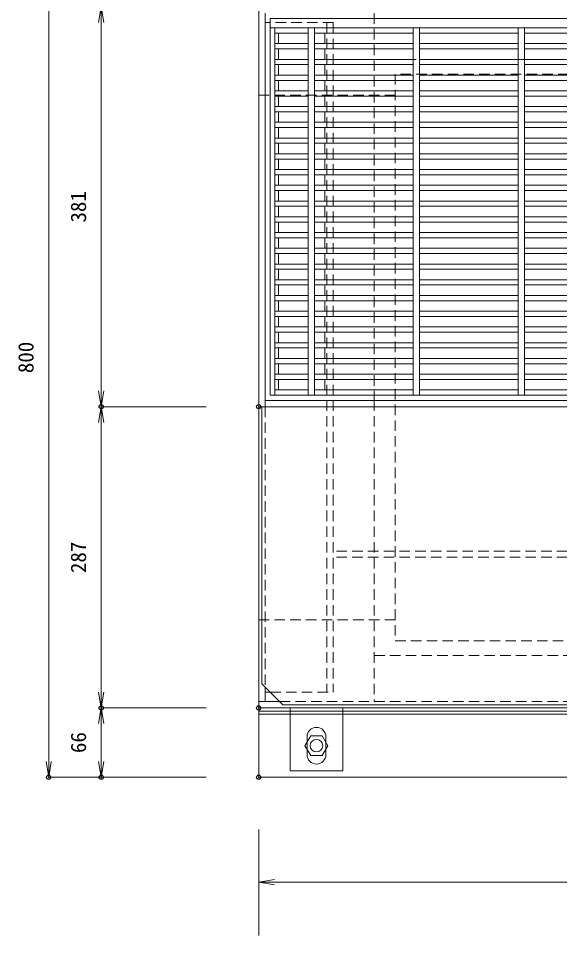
# Model space of a CAD drawing. Units: millimetres, scale not verified. Extents: x -4245 to -355, y 632 to 3472.
# Drawn here: x -2786 to -2271, y 2150 to 3024 of the extents above; entities that cross this region are included whole.
import ezdxf
from ezdxf.enums import TextEntityAlignment as Align

# ---------------------------------------------------------------- set-up
doc = ezdxf.new("R2010")
doc.units = ezdxf.units.MM
doc.header["$LTSCALE"] = 20
doc.header["$PDMODE"] = 32
doc.header["$PDSIZE"] = 4
doc.linetypes.add('USER1', pattern=[0.75, 0.5, -0.25])
for name, color, linetype, lineweight in [('0-3_KIJUN', 3, 'Continuous', 18), ('0-5_SUNPO', 3, 'Continuous', 18), ('0-6_UKEWAKU', 4, 'Continuous', 18), ('0-7_GRE', 5, 'Continuous', 18), ('0-9__0-0_0', 7, 'Continuous', 18)]:
    doc.layers.add(name, color=color, linetype=linetype, lineweight=lineweight)
doc.layers.add('0-A__0-2_DEFPOINTS', color=7, linetype='Continuous')
doc.styles.add('ＭＳ ゴシック', font='')
doc.styles.get('ＭＳ ゴシック').set_extended_font_data('MS Gothic')

# ---------------------------------------------------------------- blocks, each defined once
blk = doc.blocks.new('_OPEN')
at = {"layer": '0-9__0-0_0'}
blk.add_line((0, 0), (-1, 0), dxfattribs=at)
blk.add_lwpolyline([(-1, 0.167), (0, 0), (-1, -0.167)], dxfattribs=at)
blk = doc.blocks.new('_D77')
at = {"layer": '0-5_SUNPO'}
for p, q in [((1687.95, 1813.88), (1687.95, 1864.88)), ((1702.95, 1864.88), (2472.95, 1864.88))]:
    blk.add_line(p, q, dxfattribs=at)
at = {"layer": '0-5_SUNPO', "xscale": 15, "yscale": 15, "rotation": 180}
blk.add_blockref('_OPEN', (1687.95, 1864.88), dxfattribs=at)
blk = doc.blocks.new('_D78')
at = {"layer": '0-5_SUNPO'}
for p, q in [((1687.95, 1914.88), (1687.95, 1864.88)), ((1702.95, 1864.88), (2472.95, 1864.88))]:
    blk.add_line(p, q, dxfattribs=at)
at = {"layer": '0-A__0-2_DEFPOINTS'}
blk.add_point((1687.95, 1964.88), dxfattribs=at)
at = {"layer": '0-5_SUNPO', "xscale": 15, "yscale": 15, "rotation": 180}
blk.add_blockref('_OPEN', (1687.95, 1864.88), dxfattribs=at)
blk = doc.blocks.new('A$C0FE22C18')
at = {"layer": '0-6_UKEWAKU'}
for p, q in [((6, 662), (6, 287)), ((6, 293), (794, 293)), ((0, 287), (800, 287)), ((3, 287), (3, 23)), ((3, 287), (797, 287)), ((3, 23), (23, 3)), ((6, 20), (6, 6)), ((6, 15), (11, 15)), ((0, 6), (20, 6)), ((23, 3), (777, 3)), ((30, 0), (30, -60)), ((80, 0), (80, -60)), ((46, -27.5), (46, -44.5)), ((64, -27.5), (64, -44.5)), ((80, -60), (30, -60))]:
    blk.add_line(p, q, dxfattribs=at)
at = {"layer": '0-6_UKEWAKU', "linetype": 'USER1'}
for p, q in [((110, 662), (110, 293)), ((71, 653), (6, 653)), ((65, 653), (65, 15)), ((71, 653), (71, 293)), ((690, 618), (110, 618)), ((71, 293), (71, 15)), ((110, 293), (110, 6)), ((6, 287), (6, 20)), ((729, 149.5), (71, 149.5)), ((729, 143.5), (71, 143.5)), ((110, 50), (690, 50)), ((11, 15), (71, 15)), ((20, 6), (780, 6))]:
    blk.add_line(p, q, dxfattribs=at)
at = {"layer": '0-6_UKEWAKU'}
blk.add_lwpolyline([(0, 668), (0, 0), (800, 0), (800, 668)], close=True, dxfattribs=at)
for centre, start, end in [((55, -27.5), 0, 180), ((55, -44.5), 180, 0)]:
    blk.add_arc(centre, 9, start, end, dxfattribs=at)
blk = doc.blocks.new('A$C2CA93239')
at = {"layer": '0-7_GRE'}
for p, q in [((0, 350), (0, 0)), ((0, 350), (4.5, 350)), ((0, 350), (0, 0)), ((0, 350), (778, 350)), ((4.5, 350), (4.5, 0)), ((4.5, 350), (36, 350)), ((36, 350), (36, 0)), ((36, 350), (42, 350)), ((42, 350), (42, 0)), ((42, 350), (136, 350)), ((136, 350), (136, 0)), ((136, 350), (142, 350)), ((142, 350), (142, 0)), ((142, 350), (236, 350)), ((236, 350), (236, 0)), ((236, 350), (242, 350)), ((242, 350), (242, 0)), ((242, 350), (336, 350)), ((4.5, 345), (36, 345)), ((8, 345), (8, 335)), ((42, 345), (136, 345)), ((52, 345), (52, 335)), ((142, 345), (236, 345)), ((242, 345), (336, 345)), ((4.5, 335), (36, 335)), ((42, 335), (136, 335)), ((142, 335), (236, 335)), ((242, 335), (336, 335)), ((4.5, 330), (36, 330)), ((8, 330), (8, 320)), ((42, 330), (136, 330)), ((52, 330), (52, 320)), ((142, 330), (236, 330)), ((242, 330), (336, 330)), ((4.5, 320), (36, 320)), ((4.5, 315), (36, 315)), ((8, 315), (8, 305)), ((42, 320), (136, 320)), ((42, 315), (136, 315)), ((52, 315), (52, 305)), ((142, 320), (236, 320)), ((142, 315), (236, 315)), ((242, 320), (336, 320)), ((242, 315), (336, 315)), ((4.5, 305), (36, 305)), ((4.5, 300), (36, 300)), ((8, 300), (8, 290)), ((42, 305), (136, 305)), ((42, 300), (136, 300)), ((52, 300), (52, 290)), ((142, 305), (236, 305)), ((142, 300), (236, 300)), ((242, 305), (336, 305)), ((242, 300), (336, 300)), ((4.5, 290), (36, 290)), ((42, 290), (136, 290)), ((142, 290), (236, 290)), ((242, 290), (336, 290)), ((4.5, 285), (36, 285)), ((8, 285), (8, 275)), ((42, 285), (136, 285)), ((52, 285), (52, 275)), ((142, 285), (236, 285)), ((242, 285), (336, 285)), ((4.5, 275), (36, 275)), ((42, 275), (136, 275)), ((142, 275), (236, 275)), ((242, 275), (336, 275)), ((4.5, 270), (36, 270)), ((8, 270), (8, 260)), ((42, 270), (136, 270)), ((52, 270), (52, 260)), ((142, 270), (236, 270)), ((242, 270), (336, 270)), ((4.5, 260), (36, 260)), ((4.5, 255), (36, 255)), ((8, 255), (8, 245)), ((42, 260), (136, 260)), ((42, 255), (136, 255)), ((52, 255), (52, 245)), ((142, 260), (236, 260)), ((142, 255), (236, 255)), ((242, 260), (336, 260)), ((242, 255), (336, 255)), ((4.5, 245), (36, 245)), ((42, 245), (136, 245)), ((142, 245), (236, 245)), ((242, 245), (336, 245)), ((4.5, 240), (36, 240)), ((8, 240), (8, 230)), ((42, 240), (136, 240)), ((52, 240), (52, 230)), ((142, 240), (236, 240)), ((242, 240), (336, 240)), ((4.5, 230), (36, 230)), ((42, 230), (136, 230)), ((142, 230), (236, 230)), ((242, 230), (336, 230)), ((4.5, 225), (36, 225)), ((8, 225), (8, 215)), ((42, 225), (136, 225)), ((52, 225), (52, 215)), ((142, 225), (236, 225)), ((242, 225), (336, 225)), ((4.5, 215), (36, 215)), ((4.5, 210), (36, 210)), ((8, 210), (8, 200)), ((42, 215), (136, 215)), ((42, 210), (136, 210)), ((52, 210), (52, 200)), ((142, 215), (236, 215)), ((142, 210), (236, 210)), ((242, 215), (336, 215)), ((242, 210), (336, 210)), ((4.5, 200), (36, 200)), ((4.5, 195), (36, 195)), ((8, 195), (8, 185)), ((42, 200), (136, 200)), ((42, 195), (136, 195)), ((52, 195), (52, 185)), ((142, 200), (236, 200)), ((142, 195), (236, 195)), ((242, 200), (336, 200)), ((242, 195), (336, 195)), ((4.5, 185), (36, 185)), ((42, 185), (136, 185)), ((142, 185), (236, 185)), ((242, 185), (336, 185)), ((4.5, 180), (36, 180)), ((8, 180), (8, 170)), ((42, 180), (136, 180)), ((52, 180), (52, 170)), ((142, 180), (236, 180)), ((242, 180), (336, 180)), ((4.5, 170), (36, 170)), ((42, 170), (136, 170)), ((142, 170), (236, 170)), ((242, 170), (336, 170)), ((4.5, 165), (36, 165)), ((8, 165), (8, 155)), ((42, 165), (136, 165)), ((52, 165), (52, 155)), ((142, 165), (236, 165)), ((242, 165), (336, 165)), ((4.5, 155), (36, 155)), ((4.5, 150), (36, 150)), ((8, 150), (8, 140)), ((42, 155), (136, 155)), ((42, 150), (136, 150)), ((52, 150), (52, 140)), ((142, 155), (236, 155)), ((142, 150), (236, 150)), ((242, 155), (336, 155)), ((242, 150), (336, 150)), ((4.5, 140), (36, 140)), ((42, 140), (136, 140)), ((142, 140), (236, 140)), ((242, 140), (336, 140)), ((4.5, 135), (36, 135)), ((8, 135), (8, 125)), ((42, 135), (136, 135)), ((52, 135), (52, 125)), ((142, 135), (236, 135)), ((242, 135), (336, 135)), ((4.5, 125), (36, 125)), ((42, 125), (136, 125)), ((142, 125), (236, 125)), ((242, 125), (336, 125)), ((4.5, 120), (36, 120)), ((8, 120), (8, 110)), ((42, 120), (136, 120)), ((52, 120), (52, 110)), ((142, 120), (236, 120)), ((242, 120), (336, 120)), ((4.5, 110), (36, 110)), ((4.5, 105), (36, 105)), ((8, 105), (8, 95)), ((42, 110), (136, 110)), ((42, 105), (136, 105)), ((52, 105), (52, 95)), ((142, 110), (236, 110)), ((142, 105), (236, 105)), ((242, 110), (336, 110)), ((242, 105), (336, 105)), ((4.5, 95), (36, 95)), ((4.5, 90), (36, 90)), ((8, 90), (8, 80)), ((42, 95), (136, 95)), ((42, 90), (136, 90)), ((52, 90), (52, 80)), ((142, 95), (236, 95)), ((142, 90), (236, 90)), ((242, 95), (336, 95)), ((242, 90), (336, 90)), ((4.5, 80), (36, 80)), ((42, 80), (136, 80)), ((142, 80), (236, 80)), ((242, 80), (336, 80)), ((4.5, 75), (36, 75)), ((8, 75), (8, 65)), ((42, 75), (136, 75)), ((52, 75), (52, 65)), ((142, 75), (236, 75)), ((242, 75), (336, 75)), ((4.5, 65), (36, 65)), ((42, 65), (136, 65)), ((142, 65), (236, 65)), ((242, 65), (336, 65)), ((4.5, 60), (36, 60)), ((8, 60), (8, 50)), ((42, 60), (136, 60)), ((52, 60), (52, 50)), ((142, 60), (236, 60)), ((242, 60), (336, 60)), ((4.5, 50), (36, 50)), ((4.5, 45), (36, 45)), ((8, 45), (8, 35)), ((42, 50), (136, 50)), ((42, 45), (136, 45)), ((52, 45), (52, 35)), ((142, 50), (236, 50)), ((142, 45), (236, 45)), ((242, 50), (336, 50)), ((242, 45), (336, 45)), ((4.5, 35), (36, 35)), ((42, 35), (136, 35)), ((142, 35), (236, 35)), ((242, 35), (336, 35)), ((4.5, 30), (36, 30)), ((8, 30), (8, 20)), ((42, 30), (136, 30)), ((52, 30), (52, 20)), ((142, 30), (236, 30)), ((242, 30), (336, 30)), ((4.5, 20), (36, 20)), ((42, 20), (136, 20)), ((142, 20), (236, 20)), ((242, 20), (336, 20)), ((4.5, 15), (36, 15)), ((8, 15), (8, 5)), ((42, 15), (136, 15)), ((52, 15), (52, 5)), ((142, 15), (236, 15)), ((242, 15), (336, 15)), ((0, 0), (4.5, 0)), ((0, 0), (778, 0)), ((4.5, 5), (36, 5)), ((4.5, 0), (36, 0)), ((36, 0), (42, 0)), ((42, 5), (136, 5)), ((42, 0), (136, 0)), ((136, 0), (142, 0)), ((142, 5), (236, 5)), ((142, 0), (236, 0)), ((236, 0), (242, 0)), ((242, 5), (336, 5)), ((242, 0), (336, 0))]:
    blk.add_line(p, q, dxfattribs=at)
blk.add_lwpolyline([(0, 350), (0, 359), (778, 359)], dxfattribs=at)
blk = doc.blocks.new('_D89')
at = {"layer": '0-5_SUNPO'}
for p, q in [((1637.95, 2030.88), (1537.95, 2030.88)), ((1537.95, 2015.88), (1537.95, 1979.88)), ((1637.95, 1964.88), (1537.95, 1964.88))]:
    blk.add_line(p, q, dxfattribs=at)
at = {"layer": '0-A__0-2_DEFPOINTS'}
for p in [(1687.95, 2030.88), (1537.95, 1964.88), (1687.95, 1964.88)]:
    blk.add_point(p, dxfattribs=at)
at = {"layer": '0-5_SUNPO', "xscale": 15, "yscale": 15}
for p, rotation in [((1537.95, 2030.88), 90), ((1537.95, 1964.88), 270)]:
    blk.add_blockref('_OPEN', p, dxfattribs=dict(at, rotation=rotation))
at = {"layer": '0-5_SUNPO', "color": 7, "style": 'ＭＳ ゴシック'}
blk.add_text('66', height=14.66, rotation=90, dxfattribs=at).set_placement((1527.95, 1987.88), align=Align.BOTTOM_LEFT)
blk = doc.blocks.new('_D90')
at = {"layer": '0-5_SUNPO'}
for p, q in [((1637.95, 2764.88), (1487.95, 2764.88)), ((1487.95, 2749.88), (1487.95, 1979.88)), ((1637.95, 1964.88), (1487.95, 1964.88))]:
    blk.add_line(p, q, dxfattribs=at)
at = {"layer": '0-A__0-2_DEFPOINTS'}
for p in [(1687.95, 2764.88), (1487.95, 1964.88), (1687.95, 1964.88)]:
    blk.add_point(p, dxfattribs=at)
at = {"layer": '0-5_SUNPO', "xscale": 15, "yscale": 15}
for p, rotation in [((1487.95, 2764.88), 90), ((1487.95, 1964.88), 270)]:
    blk.add_blockref('_OPEN', p, dxfattribs=dict(at, rotation=rotation))
at = {"layer": '0-5_SUNPO', "color": 7, "style": 'ＭＳ ゴシック'}
blk.add_text('800', height=14.66, rotation=90, dxfattribs=at).set_placement((1477.95, 2349.88), align=Align.BOTTOM_LEFT)
blk = doc.blocks.new('_D91')
at = {"layer": '0-5_SUNPO'}
for p, q in [((1637.95, 2698.88), (1537.95, 2698.88)), ((1537.95, 2683.88), (1537.95, 2332.88)), ((1637.95, 2317.88), (1537.95, 2317.88))]:
    blk.add_line(p, q, dxfattribs=at)
at = {"layer": '0-A__0-2_DEFPOINTS'}
for p in [(1687.95, 2698.88), (1537.95, 2317.88), (1687.95, 2317.88)]:
    blk.add_point(p, dxfattribs=at)
at = {"layer": '0-5_SUNPO', "xscale": 15, "yscale": 15}
for p, rotation in [((1537.95, 2698.88), 90), ((1537.95, 2317.88), 270)]:
    blk.add_blockref('_OPEN', p, dxfattribs=dict(at, rotation=rotation))
at = {"layer": '0-5_SUNPO', "color": 7, "style": 'ＭＳ ゴシック'}
blk.add_text('381', height=14.66, rotation=90, dxfattribs=at).set_placement((1527.95, 2493.38), align=Align.BOTTOM_LEFT)
blk = doc.blocks.new('_D92')
at = {"layer": '0-5_SUNPO'}
for p, q in [((1637.95, 2317.88), (1537.95, 2317.88)), ((1537.95, 2302.88), (1537.95, 2045.88)), ((1637.95, 2030.88), (1537.95, 2030.88))]:
    blk.add_line(p, q, dxfattribs=at)
at = {"layer": '0-A__0-2_DEFPOINTS'}
for p in [(1687.95, 2317.88), (1537.95, 2030.88), (1687.95, 2030.88)]:
    blk.add_point(p, dxfattribs=at)
at = {"layer": '0-5_SUNPO', "xscale": 15, "yscale": 15}
for p, rotation in [((1537.95, 2317.88), 90), ((1537.95, 2030.88), 270)]:
    blk.add_blockref('_OPEN', p, dxfattribs=dict(at, rotation=rotation))
at = {"layer": '0-5_SUNPO', "color": 7, "style": 'ＭＳ ゴシック'}
blk.add_text('287', height=14.66, rotation=90, dxfattribs=at).set_placement((1527.95, 2159.38), align=Align.BOTTOM_LEFT)

msp = doc.modelspace()

# ---------------------------------------------------------------- linework, layer by layer
at = {"layer": '0-3_KIJUN', "color": 7, "linetype": 'USER1'}
for p, q in [((-2557.27, 2951.19), (-2427.27, 2951.19)), ((-2427.27, 2451.19), (-2557.27, 2451.19))]:
    msp.add_line(p, q, dxfattribs=at)
at = {"layer": '0-3_KIJUN', "color": 7}
for points in [[(-2557.27, 2301.19), (-1757.27, 2301.19), (-1757.27, 3101.19), (-2557.27, 3101.19)], [(-1757.27, 2361.19), (-2557.27, 2361.19), (-2557.27, 2364.19), (-1757.27, 2364.19)]]:
    msp.add_lwpolyline(points, close=True, dxfattribs=at)
at = {"layer": '0-3_KIJUN', "color": 7, "linetype": 'USER1'}
msp.add_lwpolyline([(-1887.27, 2971.19), (-2427.27, 2971.19), (-2427.27, 2431.19), (-1887.27, 2431.19)], close=True, dxfattribs=at)
at = {"layer": '0-3_KIJUN'}
msp.add_lwpolyline([(-2507.74, 2340.67), (-2513.22, 2331.19), (-2507.74, 2321.71), (-2496.79, 2321.71), (-2491.32, 2331.19), (-2496.79, 2340.67)], close=True, dxfattribs=at)
at = {"layer": '0-3_KIJUN', "color": 7}
msp.add_circle((-2502.27, 2331.19), 6, dxfattribs=at)

# ---------------------------------------------------------------- block references
at = {"layer": '0-5_SUNPO'}
for name in ['_D90', '_D91', '_D92', '_D89', '_D78', '_D77']:
    msp.add_blockref(name, (-4245.22, 336.31), dxfattribs=at)
at = {"layer": '0-6_UKEWAKU'}
msp.add_blockref('A$C0FE22C18', (-2557.27, 2367.19), dxfattribs=at)
at = {"layer": '0-7_GRE'}
msp.add_blockref('A$C2CA93239', (-2546.27, 2665.19), dxfattribs=at)

doc.saveas('drawing.dxf')
